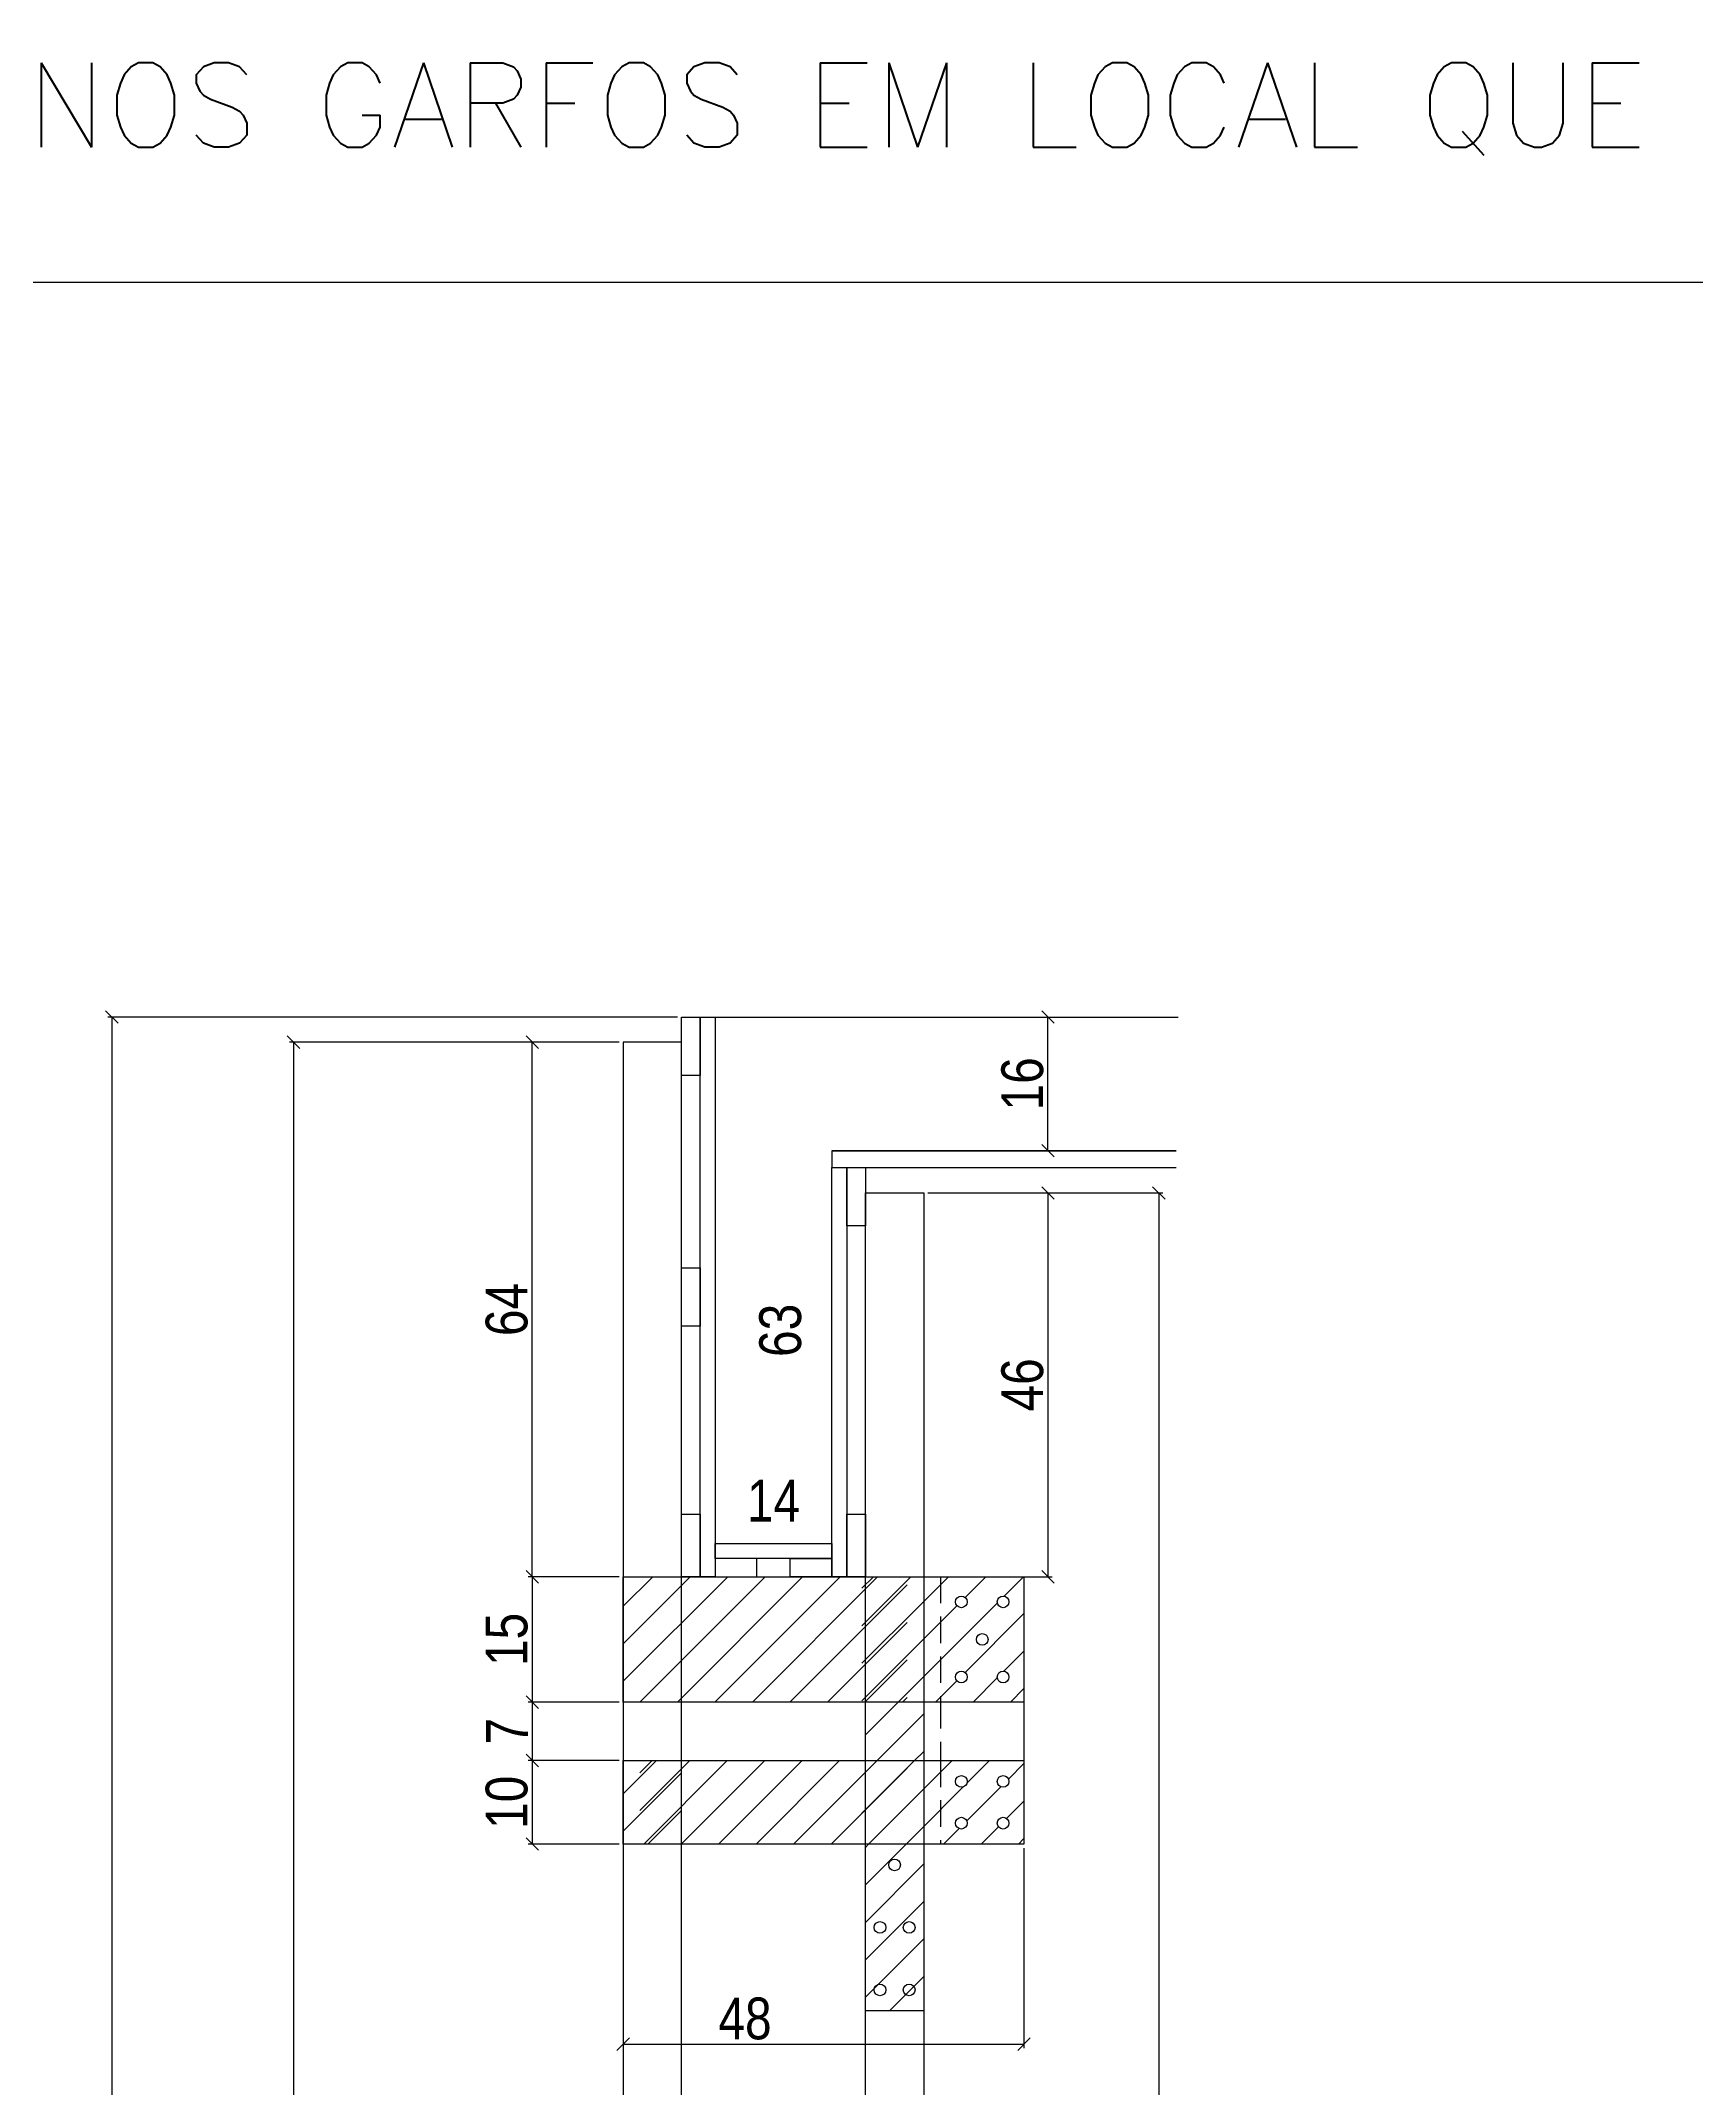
# Model space of a CAD drawing. Extents: x 18655 to 161354, y 153625 to 209880.
# Drawn here: x 20834.2 to 21230.4, y 206134.8 to 206624.8 of the extents above; entities that cross this region are included whole.
import ezdxf

# ---------------------------------------------------------------- set-up
doc = ezdxf.new("R2010")
doc.units = 0
doc.linetypes.add('DASHED2', pattern=[9.525, 6.35, -3.175])
doc.layers.get('0').update_dxf_attribs({"linetype": 'CONTINUOUS'})
doc.layers.get('DEFPOINTS').update_dxf_attribs({"linetype": 'CONTINUOUS'})
for name, color, linetype in [('8', 111, 'CONTINUOUS'), ('COTA', 241, 'CONTINUOUS'), ('detalhes', 4, 'CONTINUOUS'), ('SARR_2.2x10', 60, 'CONTINUOUS'), ('SARR_7x7', 40, 'CONTINUOUS'), ('TIRAS REESCORAMENTO', 252, 'CONTINUOUS')]:
    doc.layers.add(name, color=color, linetype=linetype)
doc.layers.add('resinado', color=7, linetype='CONTINUOUS', true_color=0xff6161)
doc.styles.add('COTA TECNICA 2X', font='techl___.ttf', dxfattribs={"height": 10})
doc.styles.get("Standard").update_dxf_attribs({"font": 'ROMANS.SHX'})
doc.dimstyles.new('SECAO', dxfattribs={"dimscale": 0.333333, "dimtxt": 5, "dimasz": 9, "dimexe": 3, "dimexo": 3, "dimgap": 3, "dimtad": 1, "dimdec": 1, "dimlfac": 0.5, "dimzin": 12, "dimdsep": 46, "dimtxsty": 'COTA TECNICA 2X', "dimblk1": 'OBLIQUE', "dimblk2": 'OBLIQUE', "dimsah": 1, "dimcen": 0.9, "dimclrd": 4, "dimclre": 4, "dimclrt": 240, "dimadec": 1, "dimazin": 3, "dimtfac": 1, "dimtdec": 1, "dimtmove": 0, "dimatfit": 3, "dimfxl": 1, "dimtolj": 1, "dimtzin": 12, "dimarcsym": 0})
pattern_1 = [(45, (-5163.9054, 8716.161), (-4.49012806, 4.49012806), [])]
pattern_2 = [(45, (-5153.9054, 8716.161), (-4.49012806, 4.49012806), [])]

# ---------------------------------------------------------------- blocks, each defined once
blk = doc.blocks.new('_Oblique')
at = {"color": 0, "linetype": 'ByBlock', "lineweight": -2}
blk.add_line((-0.5, -0.5), (0.5, 0.5), dxfattribs=at)
blk = doc.blocks.new('*D2776')
at = {"layer": 'DEFPOINTS', "color": 0, "transparency": 16777216}
for p in [(20973.7, 206385.03), (20894.74, 205834.94), (20973.7, 205834.94)]:
    blk.add_point(p, dxfattribs=at)
at = {"layer": 'detalhes', "color": 4, "lineweight": -2, "transparency": 16777216}
for p, q in [((20972.7, 206385.03), (20893.74, 206385.03)), ((20894.74, 206385.03), (20894.74, 205834.94)), ((20972.7, 205834.94), (20893.74, 205834.94))]:
    blk.add_line(p, q, dxfattribs=at)
at = {"layer": 'detalhes', "color": 4, "lineweight": -2, "transparency": 16777216, "xscale": 3, "yscale": 3, "zscale": 3}
for p, rotation in [((20894.74, 206385.03), 90), ((20894.74, 205834.94), 270)]:
    blk.add_blockref('_Oblique', p, dxfattribs=dict(at, rotation=rotation))
at = {"layer": 'detalhes', "color": 240, "transparency": 16777216, "insert": (20888.63, 206109.98), "char_height": 10, "attachment_point": 5, "rotation": 90, "style": 'COTA TECNICA 2X'}
blk.add_mtext('\\A1;275', dxfattribs=at)
blk = doc.blocks.new('*D2782')
at = {"layer": 'DEFPOINTS', "color": 0, "transparency": 16777216}
for p in [(20951.93, 206385.03), (20973.7, 206385.03), (20973.7, 206256.98)]:
    blk.add_point(p, dxfattribs=at)
at = {"layer": 'detalhes', "color": 4, "lineweight": -2, "transparency": 16777216}
for p, q in [((20972.7, 206385.03), (20950.93, 206385.03)), ((20951.93, 206256.98), (20951.93, 206385.03)), ((20972.7, 206256.98), (20950.93, 206256.98))]:
    blk.add_line(p, q, dxfattribs=at)
at = {"layer": 'detalhes', "color": 4, "lineweight": -2, "transparency": 16777216, "xscale": 3, "yscale": 3, "zscale": 3}
for p, rotation in [((20951.93, 206385.03), 90), ((20951.93, 206256.98), 270)]:
    blk.add_blockref('_Oblique', p, dxfattribs=dict(at, rotation=rotation))
at = {"layer": 'detalhes', "color": 240, "transparency": 16777216, "insert": (20945.83, 206321), "char_height": 10, "attachment_point": 5, "rotation": 90, "style": 'COTA TECNICA 2X'}
blk.add_mtext('\\A1;64', dxfattribs=at)
blk = doc.blocks.new('*D2783')
at = {"layer": 'DEFPOINTS', "color": 0, "transparency": 16777216}
for p in [(21045.7, 206348.91), (21045.7, 206256.98), (21075.45, 206256.98)]:
    blk.add_point(p, dxfattribs=at)
at = {"layer": 'detalhes', "color": 4, "lineweight": -2, "transparency": 16777216}
for p, q in [((21046.7, 206348.91), (21076.45, 206348.91)), ((21075.45, 206348.91), (21075.45, 206256.98)), ((21046.7, 206256.98), (21076.45, 206256.98))]:
    blk.add_line(p, q, dxfattribs=at)
at = {"layer": 'detalhes', "color": 4, "lineweight": -2, "transparency": 16777216, "xscale": 3, "yscale": 3, "zscale": 3}
for p, rotation in [((21075.45, 206348.91), 90), ((21075.45, 206256.98), 270)]:
    blk.add_blockref('_Oblique', p, dxfattribs=dict(at, rotation=rotation))
at = {"layer": 'detalhes', "color": 240, "transparency": 16777216, "insert": (21069.35, 206302.94), "char_height": 10, "attachment_point": 5, "rotation": 90, "style": 'COTA TECNICA 2X'}
blk.add_mtext('\\A1;46', dxfattribs=at)
blk = doc.blocks.new('*D2784')
at = {"layer": 'DEFPOINTS', "color": 0, "transparency": 16777216}
for p in [(20987.7, 206391.03), (20851.23, 205814.94), (20973.7, 205814.94)]:
    blk.add_point(p, dxfattribs=at)
at = {"layer": 'detalhes', "color": 4, "lineweight": -2, "transparency": 16777216}
for p, q in [((20986.7, 206391.03), (20850.23, 206391.03)), ((20851.23, 206391.03), (20851.23, 205814.94)), ((20972.7, 205814.94), (20850.23, 205814.94))]:
    blk.add_line(p, q, dxfattribs=at)
at = {"layer": 'detalhes', "color": 4, "lineweight": -2, "transparency": 16777216, "xscale": 3, "yscale": 3, "zscale": 3}
for p, rotation in [((20851.23, 206391.03), 90), ((20851.23, 205814.94), 270)]:
    blk.add_blockref('_Oblique', p, dxfattribs=dict(at, rotation=rotation))
at = {"layer": 'detalhes', "color": 240, "transparency": 16777216, "insert": (20845.14, 206102.98), "char_height": 10, "attachment_point": 5, "rotation": 90, "style": 'COTA TECNICA 2X'}
blk.add_mtext('\\A1;288', dxfattribs=at)
blk = doc.blocks.new('*D2786')
at = {"layer": 'DEFPOINTS', "color": 0, "transparency": 16777216}
for p in [(21010.74, 206391.03), (21017.59, 206391.03), (21010.74, 206264.98)]:
    blk.add_point(p, dxfattribs=at)
at = {"layer": 'detalhes', "color": 240, "transparency": 16777216, "insert": (21011.37, 206316), "char_height": 10, "attachment_point": 5, "rotation": 90, "style": 'COTA TECNICA 2X'}
blk.add_mtext('\\A1;63', dxfattribs=at)
blk = doc.blocks.new('*D2787')
at = {"layer": 'DEFPOINTS', "color": 0, "transparency": 16777216}
for p in [(20995.7, 206269.13), (21023.7, 206269.13), (21023.7, 206269.13)]:
    blk.add_point(p, dxfattribs=at)
at = {"layer": 'detalhes', "color": 240, "transparency": 16777216, "insert": (21009.7, 206275.21), "char_height": 10, "attachment_point": 5, "style": 'COTA TECNICA 2X'}
blk.add_mtext('\\A1;14', dxfattribs=at)
blk = doc.blocks.new('*D2789')
at = {"layer": 'DEFPOINTS', "color": 0, "transparency": 16777216}
for p in [(20973.7, 206216.98), (21069.7, 206192.98), (21069.7, 206145.06)]:
    blk.add_point(p, dxfattribs=at)
at = {"layer": 'detalhes', "color": 4, "lineweight": -2, "transparency": 16777216}
for p, q in [((20973.7, 206215.98), (20973.7, 206144.06)), ((21069.7, 206191.98), (21069.7, 206144.06)), ((20973.7, 206145.06), (21069.7, 206145.06))]:
    blk.add_line(p, q, dxfattribs=at)
at = {"layer": 'detalhes', "color": 4, "lineweight": -2, "transparency": 16777216, "xscale": 3, "yscale": 3, "zscale": 3, "rotation": 180}
blk.add_blockref('_Oblique', (20973.7, 206145.06), dxfattribs=at)
at = {"layer": 'detalhes', "color": 4, "lineweight": -2, "transparency": 16777216, "xscale": 3, "yscale": 3, "zscale": 3}
blk.add_blockref('_Oblique', (21069.7, 206145.06), dxfattribs=at)
at = {"layer": 'detalhes', "color": 240, "transparency": 16777216, "insert": (21002.88, 206151.15), "char_height": 10, "attachment_point": 5, "style": 'COTA TECNICA 2X'}
blk.add_mtext('\\A1;48', dxfattribs=at)
blk = doc.blocks.new('*D2790')
at = {"layer": 'DEFPOINTS', "color": 0, "transparency": 16777216}
for p in [(21072.3, 206391.03), (21075.45, 206391.03), (21072.3, 206359.03)]:
    blk.add_point(p, dxfattribs=at)
at = {"layer": 'detalhes', "color": 4, "lineweight": -2, "transparency": 16777216}
for p, q in [((21073.3, 206391.03), (21076.45, 206391.03)), ((21075.45, 206359.03), (21075.45, 206391.03)), ((21073.3, 206359.03), (21076.45, 206359.03))]:
    blk.add_line(p, q, dxfattribs=at)
at = {"layer": 'detalhes', "color": 4, "lineweight": -2, "transparency": 16777216, "xscale": 3, "yscale": 3, "zscale": 3}
for p, rotation in [((21075.45, 206391.03), 90), ((21075.45, 206359.03), 270)]:
    blk.add_blockref('_Oblique', p, dxfattribs=dict(at, rotation=rotation))
at = {"layer": 'detalhes', "color": 240, "transparency": 16777216, "insert": (21069.35, 206375.03), "char_height": 10, "attachment_point": 5, "rotation": 90, "style": 'COTA TECNICA 2X'}
blk.add_mtext('\\A1;16', dxfattribs=at)
blk = doc.blocks.new('*D2791')
at = {"layer": 'DEFPOINTS', "color": 0, "transparency": 16777216}
for p in [(21046.7, 206348.91), (21046.7, 205834.94), (21101.99, 205834.94)]:
    blk.add_point(p, dxfattribs=at)
at = {"layer": 'detalhes', "color": 4, "lineweight": -2, "transparency": 16777216}
for p, q in [((21047.7, 206348.91), (21102.99, 206348.91)), ((21101.99, 206348.91), (21101.99, 205834.94)), ((21047.7, 205834.94), (21102.99, 205834.94))]:
    blk.add_line(p, q, dxfattribs=at)
at = {"layer": 'detalhes', "color": 4, "lineweight": -2, "transparency": 16777216, "xscale": 3, "yscale": 3, "zscale": 3}
for p, rotation in [((21101.99, 206348.91), 90), ((21101.99, 205834.94), 270)]:
    blk.add_blockref('_Oblique', p, dxfattribs=dict(at, rotation=rotation))
at = {"layer": 'detalhes', "color": 240, "transparency": 16777216, "insert": (21095.88, 206091.92), "char_height": 10, "attachment_point": 5, "rotation": 90, "style": 'COTA TECNICA 2X'}
blk.add_mtext('\\A1;257', dxfattribs=at)
blk = doc.blocks.new('*D2793')
at = {"layer": 'DEFPOINTS', "color": 0, "transparency": 16777216}
for p in [(20973.7, 206256.98), (20951.93, 206226.98), (20973.7, 206226.98)]:
    blk.add_point(p, dxfattribs=at)
at = {"layer": 'detalhes', "color": 4, "lineweight": -2, "transparency": 16777216}
for p, q in [((20972.7, 206256.98), (20950.93, 206256.98)), ((20951.93, 206256.98), (20951.93, 206226.98)), ((20972.7, 206226.98), (20950.93, 206226.98))]:
    blk.add_line(p, q, dxfattribs=at)
at = {"layer": 'detalhes', "color": 4, "lineweight": -2, "transparency": 16777216, "xscale": 3, "yscale": 3, "zscale": 3}
for p, rotation in [((20951.93, 206256.98), 90), ((20951.93, 206226.98), 270)]:
    blk.add_blockref('_Oblique', p, dxfattribs=dict(at, rotation=rotation))
at = {"layer": 'detalhes', "color": 240, "transparency": 16777216, "insert": (20945.82, 206241.98), "char_height": 10, "attachment_point": 5, "rotation": 90, "style": 'COTA TECNICA 2X'}
blk.add_mtext('\\A1;15', dxfattribs=at)
blk = doc.blocks.new('*D2794')
at = {"layer": 'DEFPOINTS', "color": 0, "transparency": 16777216}
for p in [(20973.7, 206212.98), (20951.93, 206192.98), (20973.7, 206192.98)]:
    blk.add_point(p, dxfattribs=at)
at = {"layer": 'detalhes', "color": 4, "lineweight": -2, "transparency": 16777216}
for p, q in [((20972.7, 206212.98), (20950.93, 206212.98)), ((20951.93, 206212.98), (20951.93, 206192.98)), ((20972.7, 206192.98), (20950.93, 206192.98))]:
    blk.add_line(p, q, dxfattribs=at)
at = {"layer": 'detalhes', "color": 4, "lineweight": -2, "transparency": 16777216, "xscale": 3, "yscale": 3, "zscale": 3}
for p, rotation in [((20951.93, 206212.98), 90), ((20951.93, 206192.98), 270)]:
    blk.add_blockref('_Oblique', p, dxfattribs=dict(at, rotation=rotation))
at = {"layer": 'detalhes', "color": 240, "transparency": 16777216, "insert": (20945.83, 206202.98), "char_height": 10, "attachment_point": 5, "rotation": 90, "style": 'COTA TECNICA 2X'}
blk.add_mtext('\\A1;10', dxfattribs=at)
blk = doc.blocks.new('*D2795')
at = {"layer": 'DEFPOINTS', "color": 0, "transparency": 16777216}
for p in [(20973.7, 206226.98), (20951.93, 206212.98), (20973.7, 206212.98)]:
    blk.add_point(p, dxfattribs=at)
at = {"layer": 'detalhes', "color": 4, "lineweight": -2, "transparency": 16777216}
for p, q in [((20972.7, 206226.98), (20950.93, 206226.98)), ((20951.93, 206226.98), (20951.93, 206212.98)), ((20972.7, 206212.98), (20950.93, 206212.98))]:
    blk.add_line(p, q, dxfattribs=at)
at = {"layer": 'detalhes', "color": 4, "lineweight": -2, "transparency": 16777216, "xscale": 3, "yscale": 3, "zscale": 3}
for p, rotation in [((20951.93, 206226.98), 90), ((20951.93, 206212.98), 270)]:
    blk.add_blockref('_Oblique', p, dxfattribs=dict(at, rotation=rotation))
at = {"layer": 'detalhes', "color": 240, "transparency": 16777216, "insert": (20945.86, 206219.98), "char_height": 10, "attachment_point": 5, "rotation": 90, "style": 'COTA TECNICA 2X'}
blk.add_mtext('\\A1;7', dxfattribs=at)

msp = doc.modelspace()

# ---------------------------------------------------------------- hatches: boundary and pattern name
at = {"layer": 'COTA'}
h = msp.add_hatch(dxfattribs=at)
h.set_pattern_fill('ANSI31', color=256, scale=2, style=0)
h.set_pattern_definition(pattern_2)
h.paths.add_polyline_path([(21041.7, 206256.98), (20973.7, 206256.98), (20973.7, 206226.98), (21041.7, 206226.98)])
h = msp.add_hatch(dxfattribs=at)
h.set_pattern_fill('ANSI31', color=256, scale=2, style=0)
h.set_pattern_definition(pattern_1)
h.paths.add_polyline_path([(21044.9, 206256.98), (21030.9, 206256.98), (21030.9, 206226.98), (21044.9, 206226.98)])
h = msp.add_hatch(dxfattribs=at)
h.set_pattern_fill('ANSI31', color=256, scale=2, style=0)
h.set_pattern_definition(pattern_1)
h.paths.add_polyline_path([(21069.7, 206256.98), (21044.9, 206256.98), (21044.9, 206226.98), (21069.7, 206226.98)])
h.paths.add_polyline_path([(21056.1, 206232.98, -1), (21053.3, 206232.98, -1)], flags=16)
h.paths.add_polyline_path([(21058.3, 206241.98, -1), (21061.1, 206241.98, -1)], flags=16)
h.paths.add_polyline_path([(21053.3, 206250.98, -1), (21056.1, 206250.98, -1)], flags=16)
h.paths.add_polyline_path([(21066.1, 206232.98, -1), (21063.3, 206232.98, -1)], flags=16)
h.paths.add_polyline_path([(21063.3, 206250.98, -1), (21066.1, 206250.98, -1)], flags=16)
h = msp.add_hatch(dxfattribs=at)
h.set_pattern_fill('ANSI31', color=256, scale=2, style=0)
h.set_pattern_definition(pattern_1)
h.paths.add_polyline_path([(21031.7, 206226.98), (21031.7, 206212.98), (21045.7, 206212.98), (21045.7, 206226.98)])
h = msp.add_hatch(dxfattribs=at)
h.set_pattern_fill('ANSI31', color=256, scale=2, style=0)
h.set_pattern_definition(pattern_2)
h.paths.add_polyline_path([(20987.7, 206212.98), (20973.7, 206212.98), (20973.7, 206192.98), (20987.7, 206192.98)])
h = msp.add_hatch(dxfattribs=at)
h.set_pattern_fill('ANSI31', color=256, scale=2, style=0)
h.set_pattern_definition(pattern_1)
h.paths.add_polyline_path([(21041.7, 206212.98), (20977.7, 206212.98), (20977.7, 206192.98), (21041.7, 206192.98)])
h = msp.add_hatch(dxfattribs=at)
h.set_pattern_fill('ANSI31', color=256, scale=2, style=0)
h.set_pattern_definition(pattern_1)
h.paths.add_polyline_path([(21044.9, 206212.98), (21030.9, 206212.98), (21030.9, 206192.98), (21044.9, 206192.98)])
h = msp.add_hatch(dxfattribs=at)
h.set_pattern_fill('ANSI31', color=256, scale=2, style=0)
h.set_pattern_definition(pattern_1)
h.paths.add_polyline_path([(21069.7, 206212.98), (21044.9, 206212.98), (21044.9, 206192.98), (21069.7, 206192.98)])
h.paths.add_polyline_path([(21053.3, 206207.98, -1), (21056.1, 206207.98, -1)], flags=16)
h.paths.add_polyline_path([(21056.1, 206197.98, -1), (21053.3, 206197.98, -1)], flags=16)
h.paths.add_polyline_path([(21063.3, 206207.98, -1), (21066.1, 206207.98, -1)], flags=16)
h.paths.add_polyline_path([(21066.1, 206197.98, -1), (21063.3, 206197.98, -1)], flags=16)
h = msp.add_hatch(dxfattribs=at)
h.set_pattern_fill('ANSI31', color=256, scale=2, style=0)
h.set_pattern_definition(pattern_1)
h.paths.add_polyline_path([(21031.7, 206153.04), (21045.7, 206153.04), (21045.7, 206192.98), (21031.7, 206192.98)])

# ---------------------------------------------------------------- linework, layer by layer
at = {"linetype": 'Continuous'}
msp.add_line((21069.7, 206226.98), (21069.7, 206212.98), dxfattribs=at)
msp.add_line((21045.7, 206153.04), (21031.7, 206153.04))
for centre in [(21054.7, 206250.98), (21064.7, 206250.98), (21059.7, 206241.98), (21054.7, 206232.98), (21064.7, 206232.98), (21054.7, 206207.98), (21064.7, 206207.98), (21054.7, 206197.98), (21064.7, 206197.98), (21038.7, 206187.98), (21035.2, 206173.01), (21042.2, 206173.01), (21035.2, 206158.04), (21042.2, 206158.04)]:
    msp.add_circle(centre, 1.4)
at = {"layer": '8', "color": 5, "linetype": 'Continuous'}
msp.add_lwpolyline([(21242.54, 205602.23), (20645.73, 205602.23), (20645.73, 206567.02), (21242.54, 206567.02)], close=True, dxfattribs=at)
at = {"layer": 'COTA', "linetype": 'DASHED2'}
for p, q in [((21049.7, 206256.98), (21049.7, 206226.98)), ((21049.7, 206226.98), (21049.7, 206212.98)), ((21049.7, 206212.98), (21049.7, 206192.98))]:
    msp.add_line(p, q, dxfattribs=at)
at = {"layer": 'resinado'}
msp.add_line((21023.7, 206359.03), (21106.18, 206359.03), dxfattribs=at)
at = {"layer": 'SARR_2.2x10', "linetype": 'Continuous'}
for points in [[(21069.7, 206226.98), (20973.7, 206226.98), (20973.7, 206256.98), (21069.7, 206256.98)], [(21069.7, 206192.98), (20973.7, 206192.98), (20973.7, 206212.98), (21069.7, 206212.98)]]:
    msp.add_lwpolyline(points, close=True, dxfattribs=at)
at = {"layer": 'SARR_7x7', "linetype": 'Continuous'}
for points in [[(20973.7, 205834.94), (20987.7, 205834.94), (20987.7, 206385.03), (20973.7, 206385.03)], [(21045.7, 205834.94), (21031.7, 205834.94), (21031.7, 206348.91), (21045.7, 206348.91)]]:
    msp.add_lwpolyline(points, close=True, dxfattribs=at)
at = {"layer": 'TIRAS REESCORAMENTO', "linetype": 'ByBlock'}
for p, q in [((20995.7, 206391.03), (21106.66, 206391.03)), ((21023.7, 206355.03), (21106.18, 206355.03))]:
    msp.add_line(p, q, dxfattribs=at)
for points in [[(20987.7, 206391.03), (20992.1, 206391.03), (20992.1, 206377.03), (20987.7, 206377.03)], [(21027.3, 206355.03), (21031.7, 206355.03), (21031.7, 206341.03), (21027.3, 206341.03)], [(20987.7, 206331), (20992.1, 206331), (20992.1, 206317), (20987.7, 206317)], [(20987.7, 206271.98), (20992.1, 206271.98), (20992.1, 206256.98), (20987.7, 206256.98)], [(21027.3, 206271.98), (21031.7, 206271.98), (21031.7, 206256.98), (21027.3, 206256.98)], [(21023.7, 206261.38), (20995.7, 206261.38), (20995.7, 206264.98), (21023.7, 206264.98)], [(21005.7, 206256.98), (21005.7, 206261.38), (20995.7, 206261.38), (20995.7, 206256.98)], [(21013.66, 206256.98), (21013.66, 206261.38), (21023.7, 206261.38), (21023.7, 206256.98)]]:
    msp.add_lwpolyline(points, close=True, dxfattribs=at)
for points in [[(20995.7, 206256.98), (20992.1, 206256.98), (20992.1, 206391.03), (20995.7, 206391.03), (20995.7, 206256.98)], [(21106.18, 206359.03), (21023.7, 206359.03), (21023.7, 206355.03), (21106.18, 206355.03)], [(21027.3, 206256.98), (21023.7, 206256.98), (21023.7, 206355.03), (21027.3, 206355.03), (21027.3, 206256.98)]]:
    msp.add_lwpolyline(points, dxfattribs=at)

# ---------------------------------------------------------------- texts
at = {"layer": '8', "color": 1, "linetype": 'Continuous'}
msp.add_text('REAPROVEITAR E FAZER AJUSTES NOS GARFOS EM LOCAL QUE ESTÃO EM OBRA.', height=20.16, dxfattribs=at).set_placement((20371.16, 206599.36))

# ---------------------------------------------------------------- dimensions: what is measured, and where the dimension line sits
at = {"layer": 'detalhes', "color": 3}
for base, p1, p2, picture, middle in [((20851.23, 205814.94), (20987.7, 206391.03), (20973.7, 205814.94), '*D2784', (20845.14, 206102.98)), ((21075.45, 206391.03), (21072.3, 206359.03), (21072.3, 206391.03), '*D2790', (21069.35, 206375.03)), ((20894.74, 205834.94), (20973.7, 206385.03), (20973.7, 205834.94), '*D2776', (20888.63, 206109.98)), ((20951.93, 206385.03), (20973.7, 206256.98), (20973.7, 206385.03), '*D2782', (20945.83, 206321)), ((21075.45, 206256.98), (21045.7, 206348.91), (21045.7, 206256.98), '*D2783', (21069.35, 206302.94)), ((21101.99, 205834.94), (21046.7, 206348.91), (21046.7, 205834.94), '*D2791', (21095.88, 206091.92)), ((20951.93, 206226.98), (20973.7, 206256.98), (20973.7, 206226.98), '*D2793', (20945.82, 206241.98)), ((20951.93, 206212.98), (20973.7, 206226.98), (20973.7, 206212.98), '*D2795', (20945.86, 206219.98)), ((20951.93, 206192.98), (20973.7, 206212.98), (20973.7, 206192.98), '*D2794', (20945.83, 206202.98))]:
    dim = msp.add_linear_dim(base=base, p1=p1, p2=p2, angle=90, dimstyle='SECAO', dxfattribs=at)
    dim.commit()
    dim.dimension.update_dxf_attribs({"geometry": picture, "text_midpoint": middle})
dim = msp.add_linear_dim(base=(21017.59, 206391.03), p1=(21010.74, 206264.98), p2=(21010.74, 206391.03), angle=90, dimstyle='SECAO', override={"dimse1": 1, "dimse2": 1, "dimsd1": 1, "dimsd2": 1}, dxfattribs=at)
dim.commit()
dim.dimension.update_dxf_attribs({"geometry": '*D2786', "text_midpoint": (21017.59, 206316), "dimtype": 160})
dim = msp.add_linear_dim(base=(21023.7, 206269.13), p1=(20995.7, 206269.13), p2=(21023.7, 206269.13), dimstyle='SECAO', override={"dimse1": 1, "dimse2": 1, "dimsd1": 1, "dimsd2": 1}, dxfattribs=at)
dim.commit()
dim.dimension.update_dxf_attribs({"geometry": '*D2787', "text_midpoint": (21009.7, 206275.21)})
dim = msp.add_linear_dim(base=(21069.7, 206145.06), p1=(20973.7, 206216.98), p2=(21069.7, 206192.98), dimstyle='SECAO', dxfattribs=at)
dim.commit()
dim.dimension.update_dxf_attribs({"geometry": '*D2789', "text_midpoint": (21002.88, 206145.06), "dimtype": 160})

doc.saveas('drawing.dxf')
